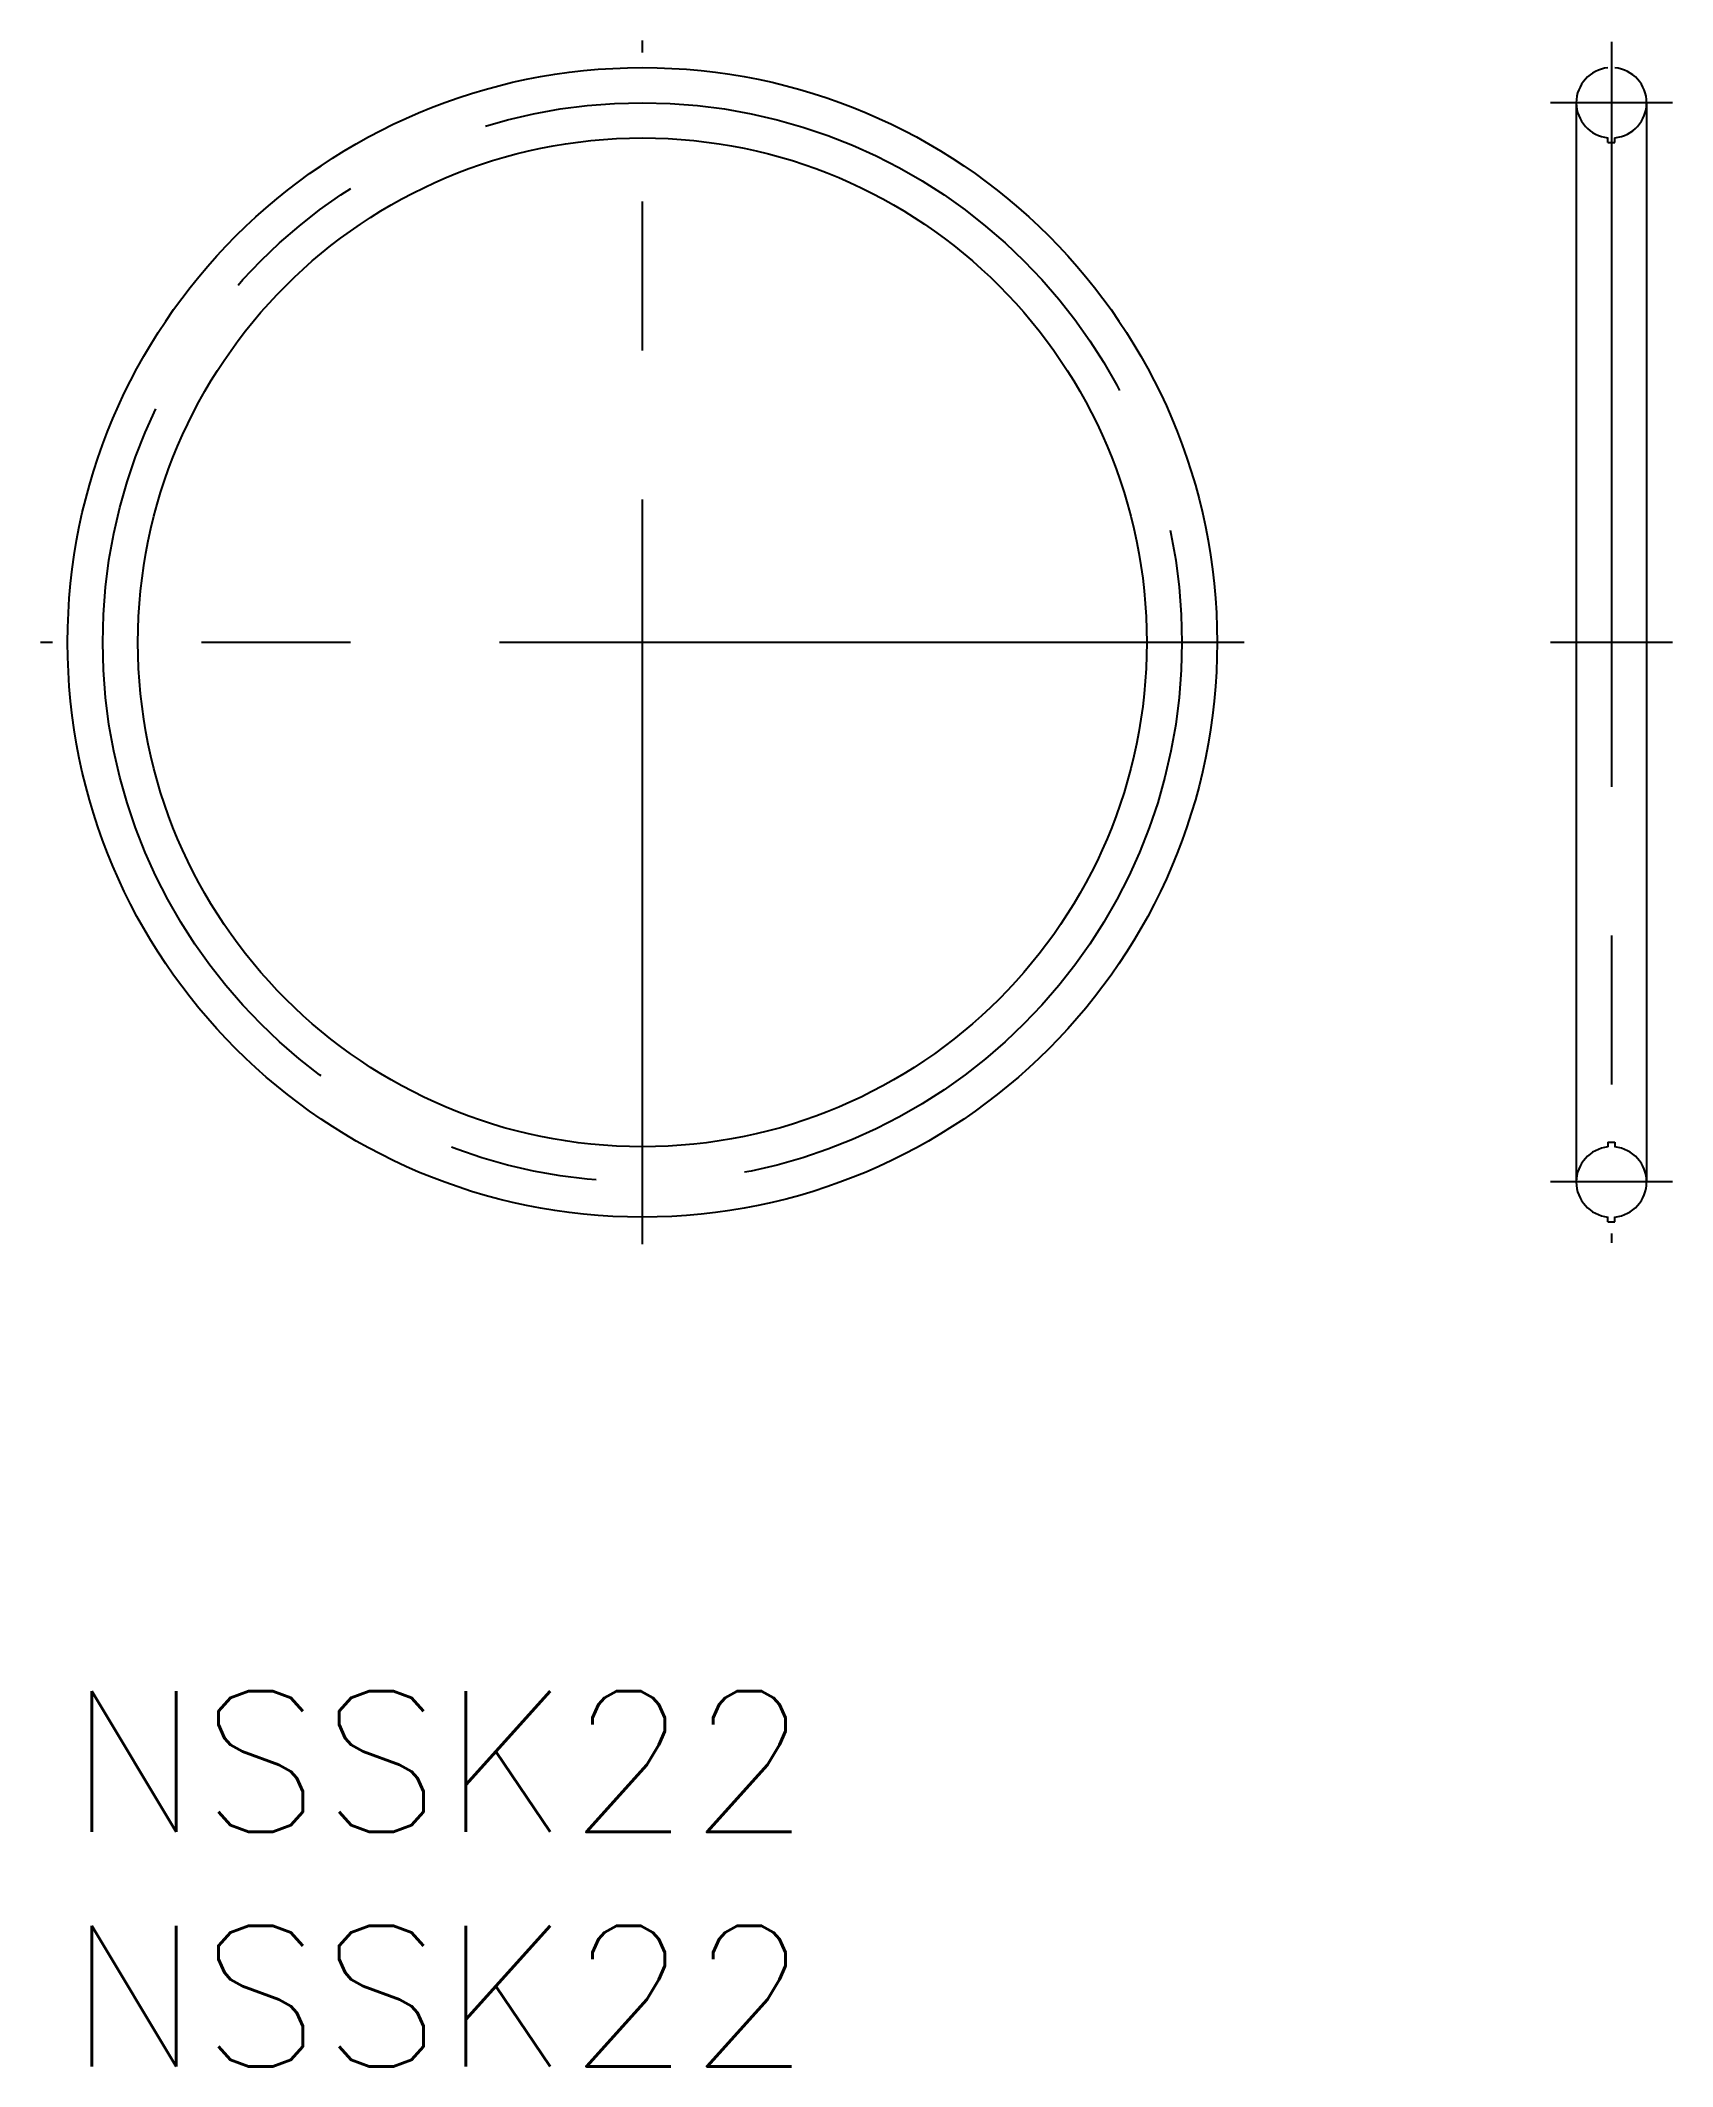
# Model space of a CAD drawing. Extents: x -0.6 to 34.2, y -8 to 35.2.
import ezdxf

# ---------------------------------------------------------------- set-up
doc = ezdxf.new("R2010")
doc.units = 0
doc.header["$LTSCALE"] = 0.5
doc.linetypes.add('CENTER', pattern=[50.8, 31.75, -6.35, 6.35, -6.35])
for name, color, linetype in [('MSM_CENTER', 1, 'CENTER'), ('MSM_CONTINUOUS', 7, 'CONTINUOUS'), ('MSM_PART_NUMBER', 7, 'CONTINUOUS')]:
    doc.layers.add(name, color=color, linetype=linetype)
doc.styles.get("Standard").update_dxf_attribs({"font": 'txt.shx', "height": 1, "bigfont": 'bigfont.shx'})

# ---------------------------------------------------------------- blocks, each defined once
blk = doc.blocks.new('*U1')
at = {"layer": 'MSM_PART_NUMBER'}
blk.add_text('NSSK22', height=3, dxfattribs=at).set_placement((0, -3))
blk = doc.blocks.new('*U2')
at = {"layer": 'MSM_PART_NUMBER'}
blk.add_text('NSSK22', height=3, dxfattribs=at).set_placement((0, -8))

msp = doc.modelspace()

# ---------------------------------------------------------------- linework, layer by layer
at = {"layer": 'MSM_CENTER'}
for p, q in [((12.25, 9.523), (12.25, 35.177)), ((32.904, 35.15), (32.904, 9.55)), ((34.204, 33.85), (31.604, 33.85)), ((25.077, 22.35), (-0.577, 22.35)), ((34.204, 22.35), (31.604, 22.35)), ((34.204, 10.85), (31.604, 10.85))]:
    msp.add_line(p, q, dxfattribs=at)
msp.add_circle((12.25, 22.35), 11.5, dxfattribs=at)
at = {"layer": 'MSM_CONTINUOUS'}
for p, q in [((32.154, 33.85), (32.154, 10.85)), ((33.654, 33.85), (33.654, 10.85)), ((32.829, 33), (32.829, 33.104)), ((32.829, 33), (32.979, 33)), ((32.979, 33), (32.979, 33.104)), ((32.829, 11.7), (32.829, 11.596)), ((32.829, 11.7), (32.979, 11.7)), ((32.979, 11.7), (32.979, 11.596)), ((32.829, 10), (32.829, 10.104)), ((32.829, 10), (32.979, 10)), ((32.979, 10), (32.979, 10.104))]:
    msp.add_line(p, q, dxfattribs=at)
for radius in [12.25, 10.75]:
    msp.add_circle((12.25, 22.35), radius, dxfattribs=at)
for centre, start, end in [((32.904, 33.85), 95.7392, 264.2608), ((32.904, 33.85), 275.7392, 84.2608), ((32.904, 10.85), 95.7392, 264.2608), ((32.904, 10.85), 275.7392, 84.2608)]:
    msp.add_arc(centre, 0.75, start, end, dxfattribs=at)

# ---------------------------------------------------------------- block references
for name in ['*U1', '*U2']:
    msp.add_blockref(name, (0, 0), dxfattribs=at)

doc.saveas('drawing.dxf')
